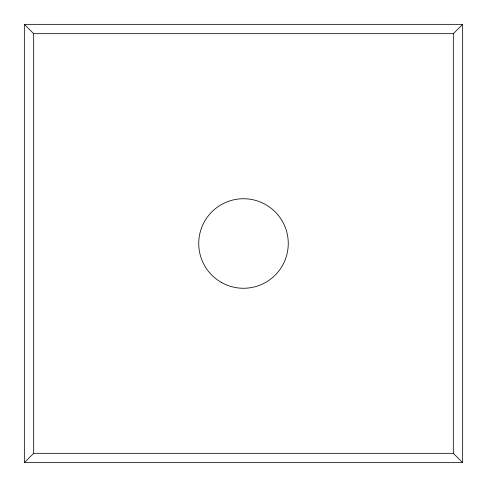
<?xml version="1.0" encoding="UTF-8"?>
<svg xmlns="http://www.w3.org/2000/svg" width="487" height="487" viewBox="0 0 487 487"><rect width="100%" height="100%" fill="white"/><g stroke="black" fill="none" stroke-linecap="round" stroke-linejoin="round"><path stroke-width="0.73" d="M24.35 462.65L33.676 453.324L33.676 33.676L24.35 24.35L24.35 462.65L462.65 462.65L462.65 24.35L24.35 24.35M462.65 462.65L453.324 453.324L453.324 33.676L462.65 24.35M33.676 33.676L453.324 33.676M33.676 453.324L453.324 453.324M221.116 282.265A44.761 44.761 0 0 0 288.261 243.5A44.761 44.761 0 0 0 221.116 204.735A44.761 44.761 0 0 0 221.116 282.265"/></g></svg>
